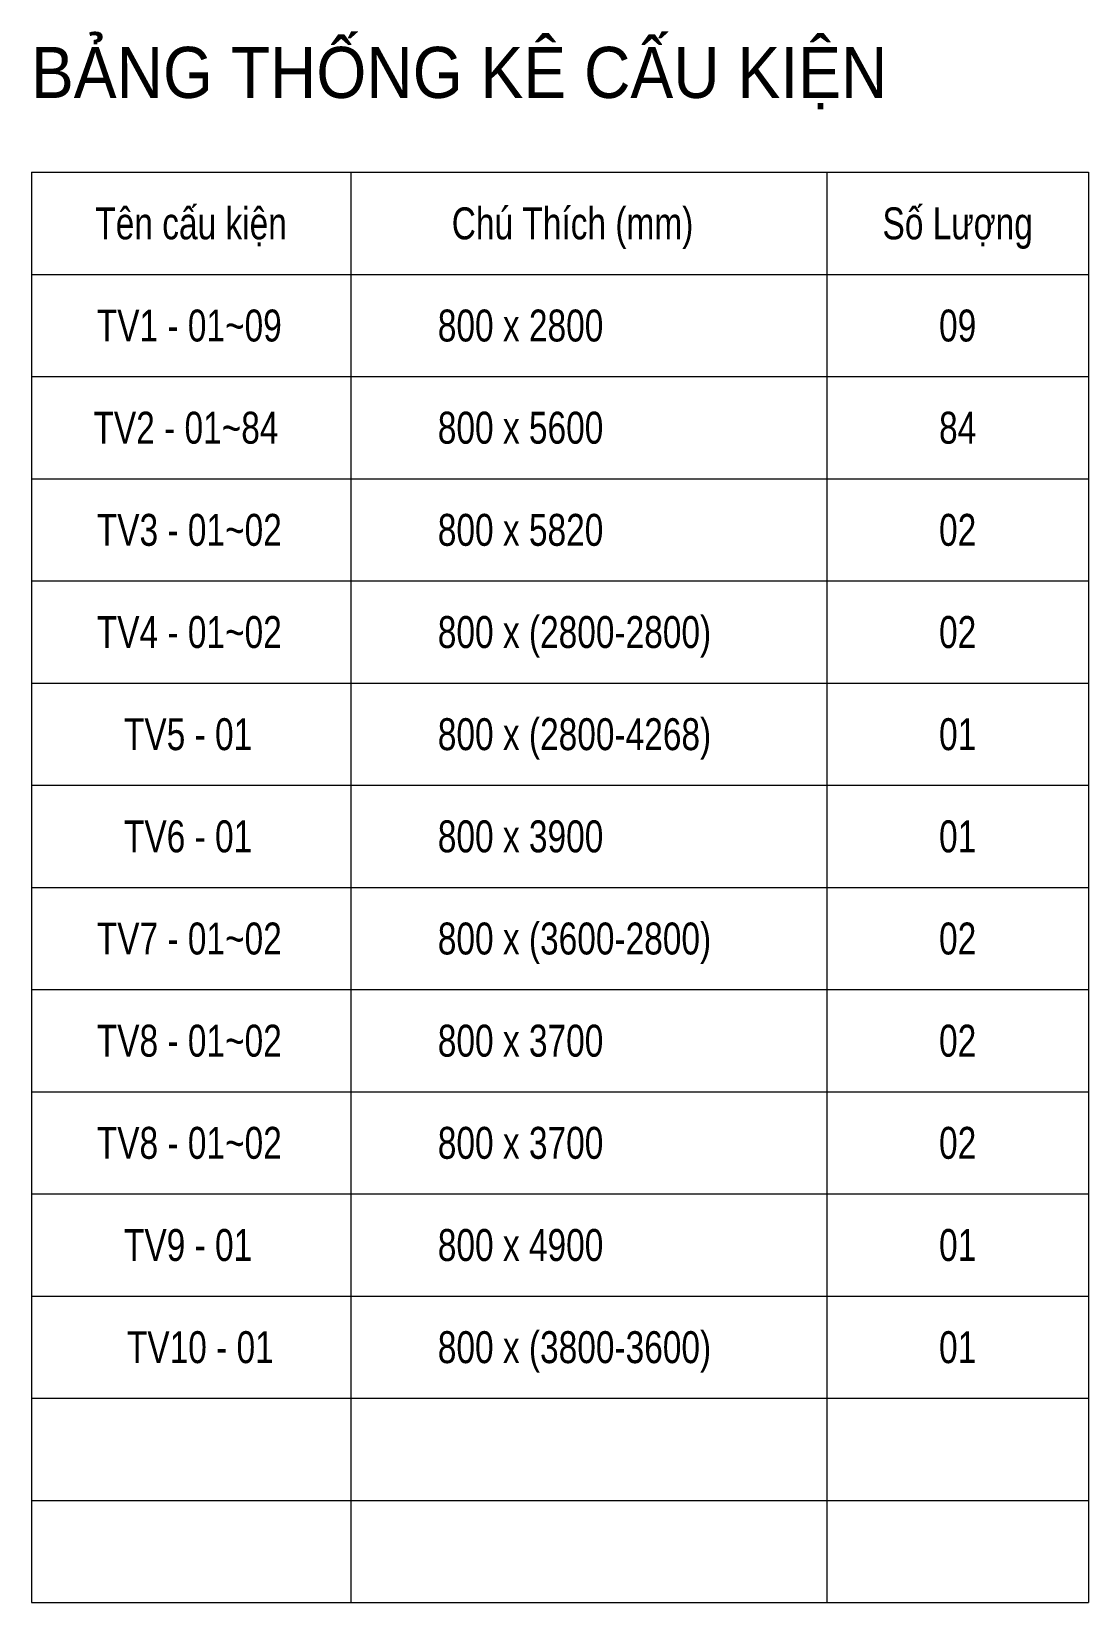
# Model space of a CAD drawing. Header units: millimetres. Extents: x -642477 to 1168880, y -27982 to 330379.
# Drawn here: x 344120 to 360675, y 166597 to 191203 of the extents above; entities that cross this region are included whole.
import ezdxf
from ezdxf.enums import TextEntityAlignment as Align

# ---------------------------------------------------------------- set-up
doc = ezdxf.new("R2010")
doc.units = ezdxf.units.MM
doc.layers.add('NDC_S_CONTINUOUS', color=3, linetype='Continuous', lineweight=20)
doc.layers.add('NDC_S_VN TEXT', color=7, linetype='Continuous', lineweight=20)
doc.styles.add('kata_text', font='arial.ttf', dxfattribs={"width": 0.8})
doc.styles.add('NDC_ARIAL', font='arial.ttf', dxfattribs={"width": 0.85})

msp = doc.modelspace()

# ---------------------------------------------------------------- linework, layer by layer
at = {"layer": 'NDC_S_CONTINUOUS'}
for p, q in [((344120, 188997.4), (344120, 166597.4)), ((344120, 188997.4), (360674.5, 188997.4)), ((349120, 188997.4), (349120, 166597.4)), ((356574.5, 188997.4), (356574.5, 166597.4)), ((360674.5, 188997.4), (360674.5, 166597.4)), ((344120, 187397.4), (360674.5, 187397.4)), ((344120, 185797.4), (360674.5, 185797.4)), ((344120, 184197.4), (360674.5, 184197.4)), ((344120, 182597.4), (360674.5, 182597.4)), ((344120, 180997.4), (360674.5, 180997.4)), ((344120, 179397.4), (360674.5, 179397.4)), ((344120, 177797.4), (360674.5, 177797.4)), ((344120, 176197.4), (360674.5, 176197.4)), ((344120, 174597.4), (360674.5, 174597.4)), ((344120, 172997.4), (360674.5, 172997.4)), ((344120, 171397.4), (360674.5, 171397.4)), ((344120, 169797.4), (360674.5, 169797.4)), ((344120, 168197.4), (360674.5, 168197.4)), ((344120, 166597.4), (360674.5, 166597.4))]:
    msp.add_line(p, q, dxfattribs=at)

# ---------------------------------------------------------------- texts
at = {"layer": 'NDC_S_VN TEXT'}
for s, height, style, width, p in [('BẢNG THỐNG KÊ CẤU KIỆN', 800, 'NDC_ARIAL', 0.9, (344112, 190561.6, 0)), ('TV1 - 01~09', 500, 'kata_text', 0.75, (345143.4, 186597.4)), ('800 x 2800', 500, 'kata_text', 0.75, (350483.7, 186597.4)), ('TV2 - 01~84', 500, 'kata_text', 0.75, (345091.2, 184997.4)), ('800 x 5600', 500, 'kata_text', 0.75, (350483.7, 184997.4)), ('TV3 - 01~02', 500, 'kata_text', 0.75, (345143.4, 183397.4)), ('800 x 5820', 500, 'kata_text', 0.75, (350483.7, 183397.4)), ('TV4 - 01~02', 500, 'kata_text', 0.75, (345143.4, 181797.4)), ('800 x (2800-2800)', 500, 'kata_text', 0.75, (350483.7, 181797.4)), ('TV5 - 01', 500, 'kata_text', 0.75, (345568.8, 180197.4)), ('800 x (2800-4268)', 500, 'kata_text', 0.75, (350483.7, 180197.4)), ('TV6 - 01', 500, 'kata_text', 0.75, (345568.8, 178597.4)), ('800 x 3900', 500, 'kata_text', 0.75, (350483.7, 178597.4)), ('TV7 - 01~02', 500, 'kata_text', 0.75, (345143.4, 176997.4)), ('800 x (3600-2800)', 500, 'kata_text', 0.75, (350483.7, 176997.4)), ('TV8 - 01~02', 500, 'kata_text', 0.75, (345143.4, 175397.4)), ('800 x 3700', 500, 'kata_text', 0.75, (350483.7, 175397.4)), ('TV8 - 01~02', 500, 'kata_text', 0.75, (345143.4, 173797.4)), ('800 x 3700', 500, 'kata_text', 0.75, (350483.7, 173797.4)), ('TV9 - 01', 500, 'kata_text', 0.75, (345568.8, 172197.4)), ('800 x 4900', 500, 'kata_text', 0.75, (350483.7, 172197.4)), ('TV10 - 01', 500, 'kata_text', 0.75, (345614.8, 170597.4)), ('800 x (3800-3600)', 500, 'kata_text', 0.75, (350483.7, 170597.4))]:
    msp.add_text(s, height=height, dxfattribs=dict(at, style=style, width=width)).set_placement(p, align=Align.MIDDLE_LEFT)
at = {"layer": 'NDC_S_VN TEXT', "style": 'kata_text', "width": 0.75}
for s, p in [('Tên cấu kiện', (346620, 188197.4)), ('Số Lượng', (358624.5, 188197.4)), ('Chú Thích (mm)', (352593.7, 188197.4)), ('09', (358624.5, 186597.4)), ('84', (358624.5, 184997.4)), ('02', (358624.5, 183397.4)), ('02', (358624.5, 181797.4)), ('01', (358624.5, 180197.4)), ('01', (358624.5, 178597.4)), ('02', (358624.5, 176997.4)), ('02', (358624.5, 175397.4)), ('02', (358624.5, 173797.4)), ('01', (358624.5, 172197.4)), ('01', (358624.5, 170597.4))]:
    msp.add_text(s, height=500, dxfattribs=at).set_placement(p, align=Align.MIDDLE_CENTER)

doc.saveas('drawing.dxf')
